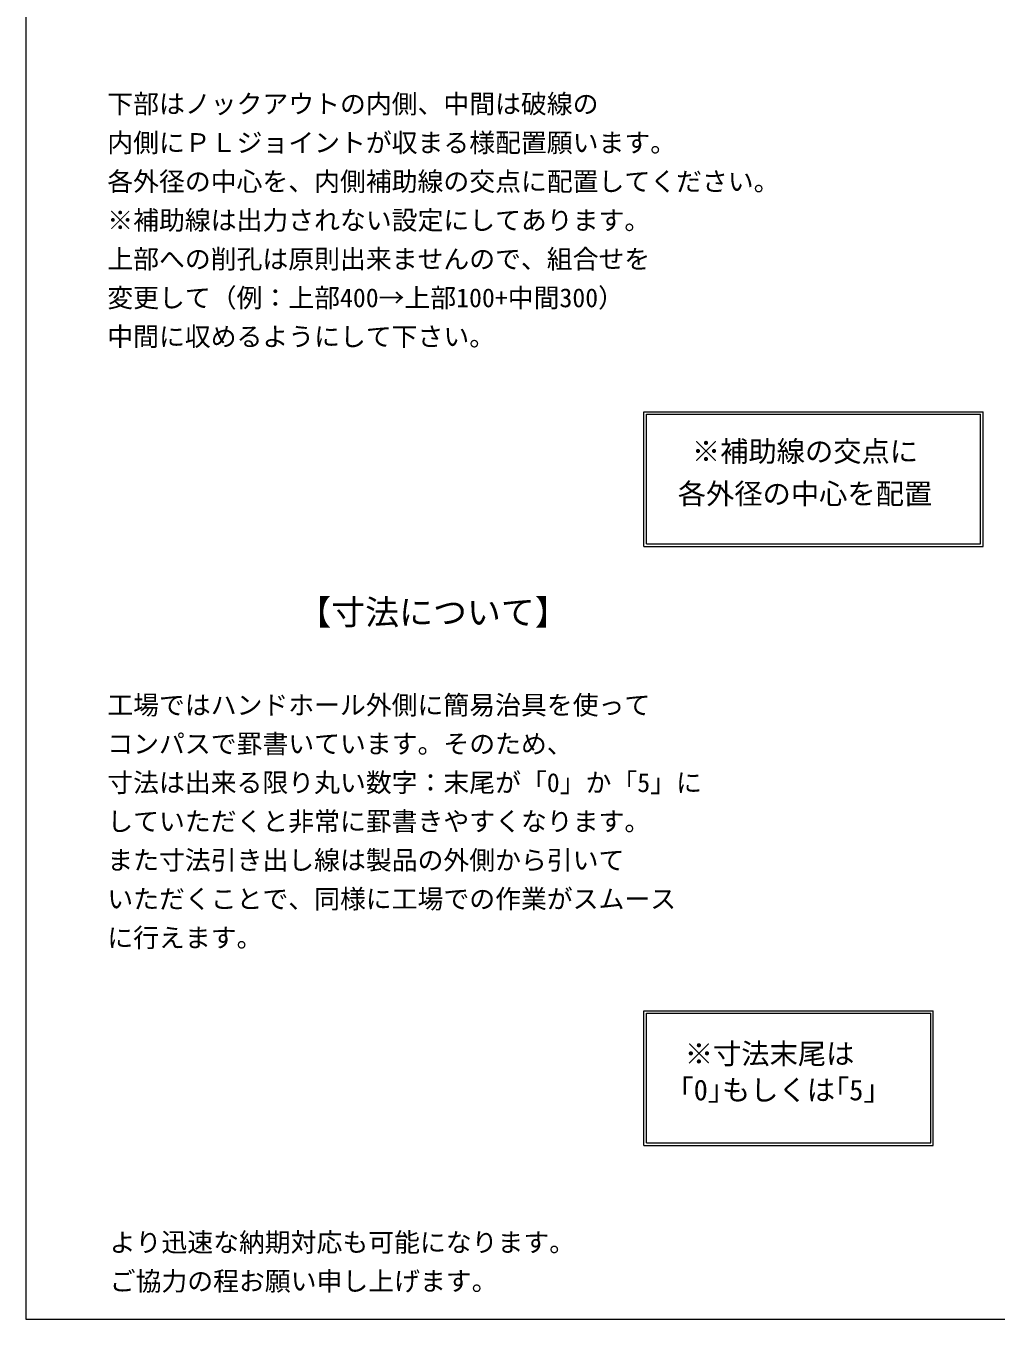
# Model space of a CAD drawing. Units: millimetres, scale not verified. Extents: x -4890 to 18490, y -2273 to 2273.
# Drawn here: x -4890 to -2944, y -2002 to 592 of the extents above; entities that cross this region are included whole.
import ezdxf
from ezdxf.enums import TextEntityAlignment as Align

# ---------------------------------------------------------------- set-up
doc = ezdxf.new("R2010")
doc.units = ezdxf.units.MM
doc.header["$LTSCALE"] = 10
for name, color, linetype, lineweight in [('0-2_waku', 7, 'Continuous', 18), ('0-8_hole', 6, 'Continuous', 18), ('0-D_dims', 7, 'Continuous', 18)]:
    doc.layers.add(name, color=color, linetype=linetype, lineweight=lineweight)
doc.styles.add('ＭＳ ゴシック', font='')
doc.styles.get('ＭＳ ゴシック').set_extended_font_data('MS Gothic')

msp = doc.modelspace()

# ---------------------------------------------------------------- linework, layer by layer
at = {"layer": '0-2_waku'}
for p, q in [((-4889.94, 2273.35), (-4889.94, -2001.65)), ((-4889.94, -2001.65), (-1829.94, -2001.65)), ((-4889.94, -2001.65), (-1829.94, -2001.65)), ((-4889.94, -2001.65), (-1829.94, -2001.65)), ((-4889.94, -2001.65), (-1829.94, -2001.65))]:
    msp.add_line(p, q, dxfattribs=at)
at = {"layer": '0-8_hole'}
for p, q in [((-3650.41, -452.14), (-3650.41, -182.14)), ((-3650.41, -182.14), (-2970.41, -182.14)), ((-3645.41, -447.14), (-3645.41, -187.14)), ((-3645.41, -187.14), (-2975.41, -187.14)), ((-2975.41, -447.14), (-2975.41, -187.14)), ((-2970.41, -452.14), (-2970.41, -182.14)), ((-3650.41, -452.14), (-2970.41, -452.14)), ((-3645.41, -447.14), (-2975.41, -447.14)), ((-3650.41, -1383.36), (-3070.41, -1383.36)), ((-3650.41, -1653.36), (-3650.41, -1383.36)), ((-3645.41, -1388.36), (-3075.41, -1388.36)), ((-3645.41, -1648.36), (-3645.41, -1388.36)), ((-3075.41, -1648.36), (-3075.41, -1388.36)), ((-3070.41, -1653.36), (-3070.41, -1383.36)), ((-3650.41, -1653.36), (-3070.41, -1653.36)), ((-3645.41, -1648.36), (-3075.41, -1648.36))]:
    msp.add_line(p, q, dxfattribs=at)

# ---------------------------------------------------------------- texts
at = {"layer": '0-D_dims', "style": 'ＭＳ ゴシック'}
for s, height, p in [('下部はノックアウトの内側、中間は破線の', 38.01, (-4726.64, 404.82)), ('内側にＰＬジョイントが収まる様配置願います。', 38.01, (-4726.64, 327.06)), ('各外径の中心を、内側補助線の交点に配置してください。', 38.01, (-4726.64, 249.3)), ('※補助線は出力されない設定にしてあります。', 38.01, (-4726.64, 171.54)), ('上部への削孔は原則出来ませんので、組合せを', 38.01, (-4726.64, 93.78)), ('変更して（例：上部400→上部100+中間300）', 38.01, (-4726.64, 16.02)), ('中間に収めるようにして下さい。', 38.01, (-4726.64, -61.74)), (' ※補助線の交点に', 41.57, (-3582.68, -294.7)), ('各外径の中心を配置', 41.57, (-3582.68, -379.75)), ('【寸法について】', 49.88, (-4345.6, -623.97)), ('工場ではハンドホール外側に簡易治具を使って', 38.01, (-4726.64, -800.61)), ('コンパスで罫書いています。そのため、', 38.01, (-4726.64, -878.37)), ('寸法は出来る限り丸い数字：末尾が「0」か「5」に', 38.01, (-4726.64, -956.13)), ('していただくと非常に罫書きやすくなります。', 38.01, (-4726.64, -1033.89)), ('また寸法引き出し線は製品の外側から引いて', 38.01, (-4726.64, -1111.65)), ('いただくことで、同様に工場での作業がスムース', 38.01, (-4726.64, -1189.41)), ('に行えます。', 38.01, (-4726.64, -1267.17)), ('※寸法末尾は', 41.57, (-3568.66, -1502.71)), ('「0｣もしくは｢5｣', 41.57, (-3607.36, -1575.42)), ('より迅速な納期対応も可能になります。\u3000', 38.01, (-4721.8, -1878.06)), ('ご協力の程お願い申し上げます。', 38.01, (-4721.8, -1955.82))]:
    msp.add_text(s, height=height, dxfattribs=at).set_placement(p, align=Align.BOTTOM_LEFT)

doc.saveas('drawing.dxf')
